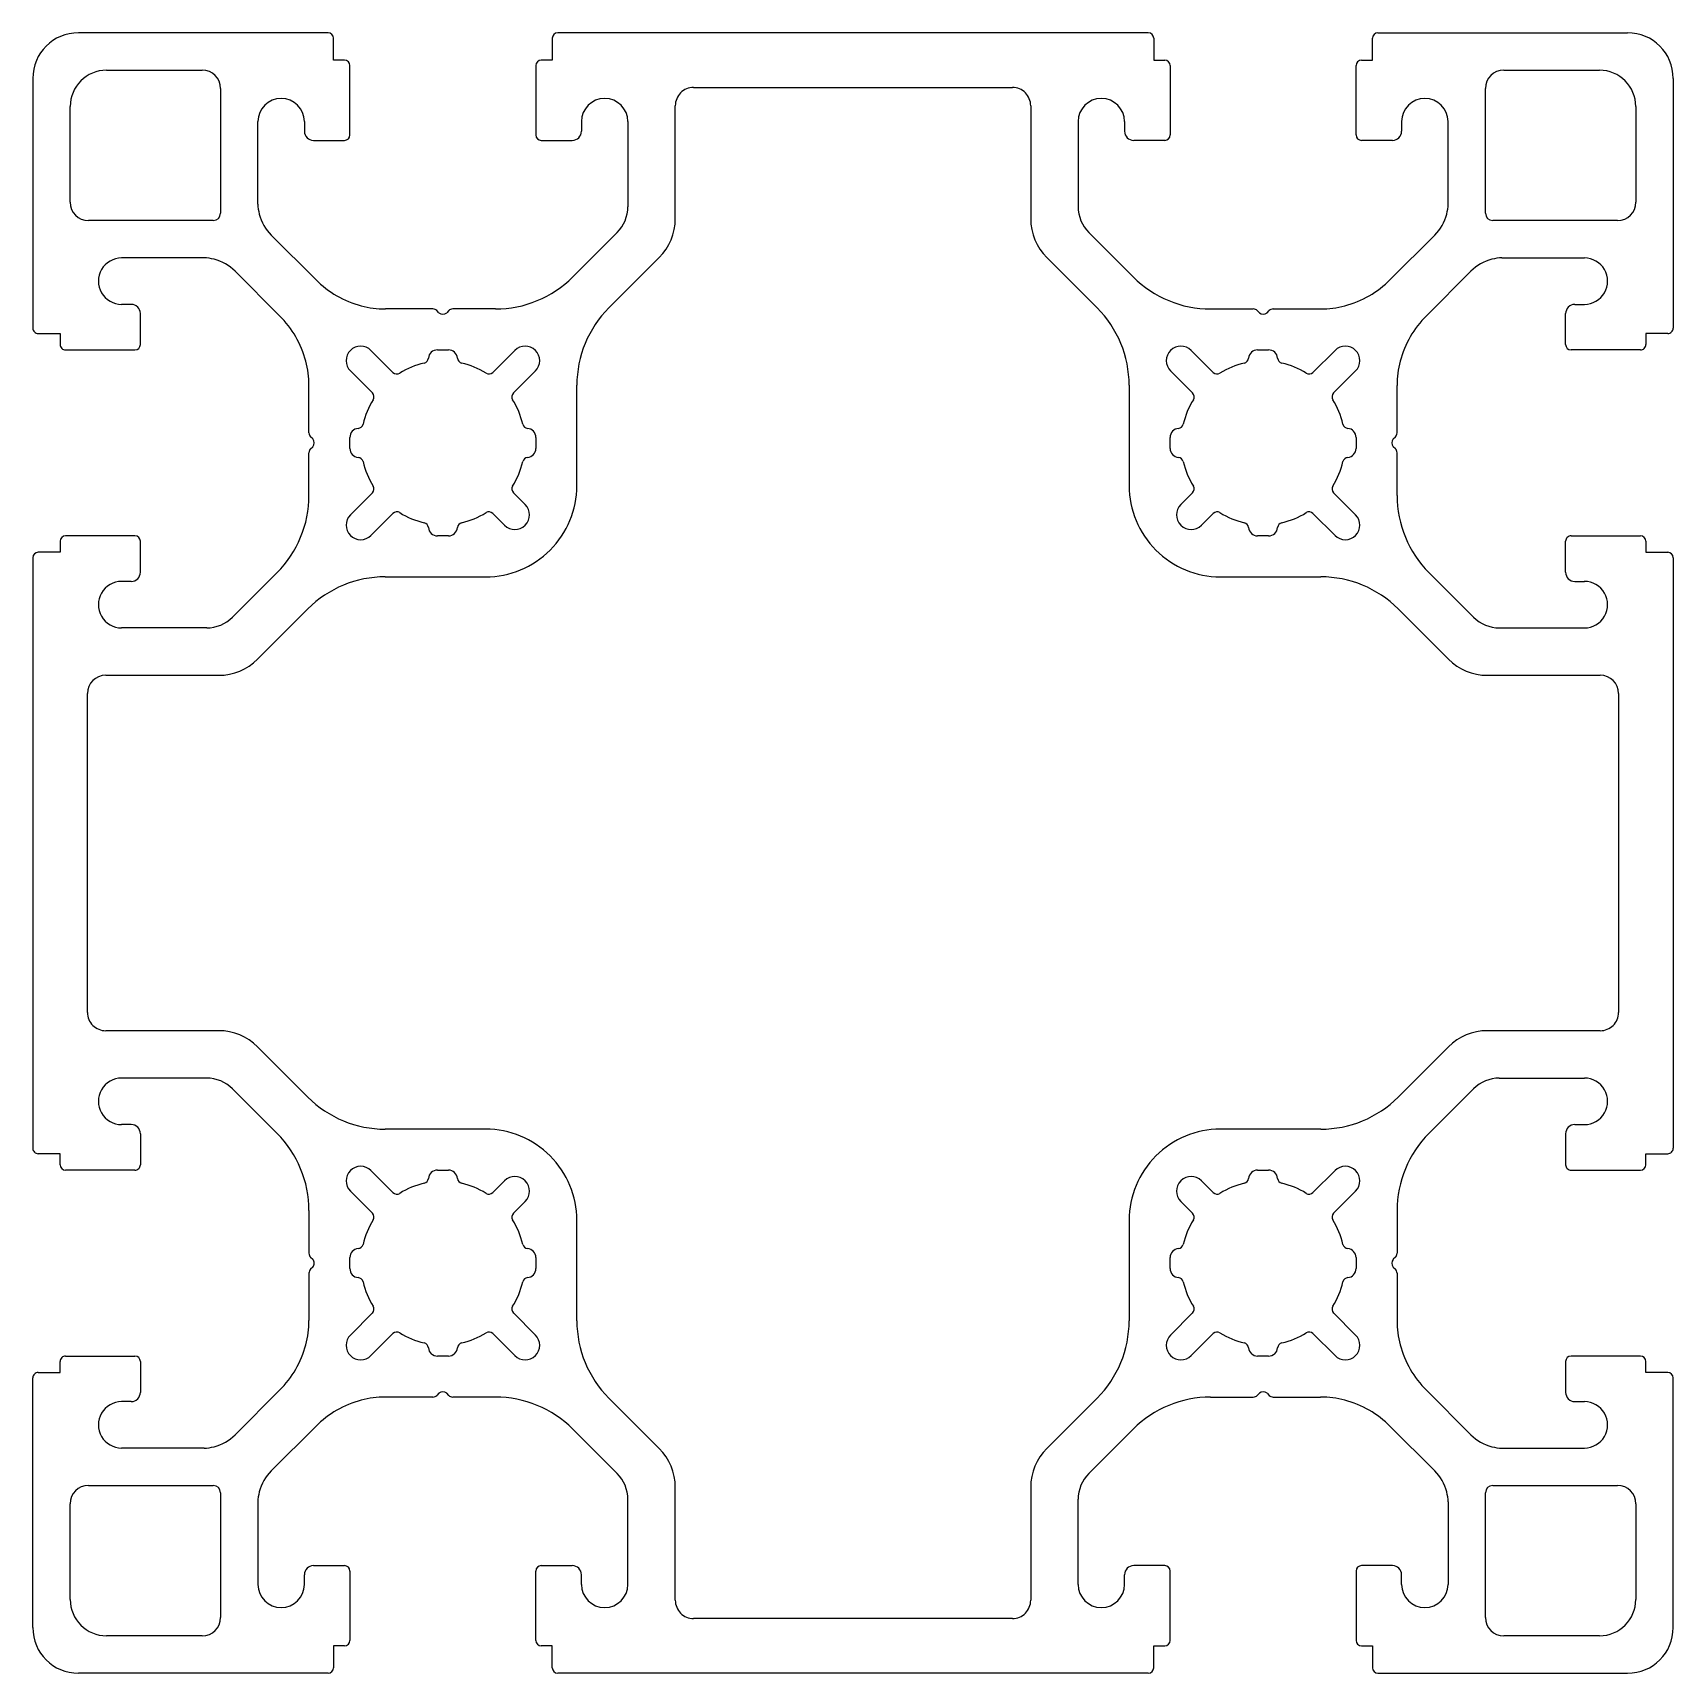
# Model space of a CAD drawing. Extents: x 487.3 to 577.3, y 648.9 to 738.9.
import ezdxf

# ---------------------------------------------------------------- set-up
doc = ezdxf.new("R2010")
doc.units = 0
doc.layers.get('0').update_dxf_attribs({"linetype": 'CONTINUOUS'})

msp = doc.modelspace()

# ---------------------------------------------------------------- linework, layer by layer
for p, q in [((503.475, 738.937), (489.775, 738.937)), ((548.475, 738.937), (516.075, 738.937)), ((561.075, 738.937), (574.775, 738.937)), ((503.775, 737.437), (503.775, 738.637)), ((515.775, 738.637), (515.775, 737.437)), ((548.775, 738.637), (548.775, 737.437)), ((560.775, 737.437), (560.775, 738.637)), ((504.375, 737.437), (503.775, 737.437)), ((504.675, 733.337), (504.675, 737.137)), ((514.875, 737.137), (514.875, 733.337)), ((515.775, 737.437), (515.175, 737.437)), ((548.775, 737.437), (549.375, 737.437)), ((549.675, 737.137), (549.675, 733.337)), ((559.875, 733.337), (559.875, 737.137)), ((560.175, 737.437), (560.775, 737.437)), ((487.275, 736.437), (487.275, 722.737)), ((491.325, 736.887), (496.575, 736.887)), ((567.975, 736.887), (573.225, 736.887)), ((577.275, 736.437), (577.275, 722.737)), ((497.575, 735.887), (497.575, 729.037)), ((523.525, 735.937), (541.025, 735.937)), ((566.975, 729.037), (566.975, 735.887)), ((489.325, 729.637), (489.325, 734.887)), ((522.525, 728.732), (522.525, 734.937)), ((542.025, 734.937), (542.025, 728.732)), ((575.225, 734.887), (575.225, 729.637)), ((499.625, 729.537), (499.625, 734.062)), ((502.175, 734.062), (502.175, 733.537)), ((517.375, 734.062), (517.375, 733.537)), ((519.925, 734.062), (519.925, 729.395)), ((544.625, 734.062), (544.625, 729.395)), ((547.175, 734.062), (547.175, 733.537)), ((562.375, 734.062), (562.375, 733.537)), ((564.925, 729.537), (564.925, 734.062)), ((502.675, 733.037), (504.375, 733.037)), ((515.175, 733.037), (516.875, 733.037)), ((549.375, 733.037), (547.675, 733.037)), ((561.875, 733.037), (560.175, 733.037)), ((497.175, 728.637), (490.325, 728.637)), ((574.225, 728.637), (567.375, 728.637)), ((502.796, 725.396), (500.357, 727.835)), ((519.339, 727.981), (516.901, 725.543)), ((545.211, 727.981), (547.649, 725.543)), ((561.755, 725.396), (564.193, 727.835)), ((496.675, 726.587), (492.15, 726.587)), ((518.881, 723.846), (521.646, 726.611)), ((542.904, 726.611), (545.67, 723.846)), ((567.875, 726.587), (572.4, 726.587)), ((500.816, 723.416), (498.378, 725.855)), ((563.735, 723.416), (566.173, 725.855)), ((492.675, 724.037), (492.15, 724.037)), ((509.228, 723.785), (506.619, 723.785)), ((509.558, 723.58), (509.44, 723.697)), ((510.1, 723.697), (509.982, 723.58)), ((512.658, 723.785), (510.312, 723.785)), ((551.892, 723.785), (554.239, 723.785)), ((554.451, 723.697), (554.569, 723.58)), ((554.993, 723.58), (555.111, 723.697)), ((555.323, 723.785), (557.931, 723.785)), ((571.875, 724.037), (572.4, 724.037)), ((493.175, 721.837), (493.175, 723.537)), ((571.375, 721.837), (571.375, 723.537)), ((487.575, 722.437), (488.775, 722.437)), ((488.775, 722.437), (488.775, 721.837)), ((575.775, 722.437), (575.775, 721.837)), ((576.975, 722.437), (575.775, 722.437)), ((489.075, 721.537), (492.875, 721.537)), ((505.829, 721.514), (507.037, 720.306)), ((509.475, 721.537), (510.075, 721.537)), ((512.513, 720.306), (513.721, 721.514)), ((550.829, 721.514), (552.037, 720.306)), ((554.475, 721.537), (555.075, 721.537)), ((557.513, 720.306), (558.721, 721.514)), ((575.475, 721.537), (571.675, 721.537)), ((505.906, 719.175), (504.698, 720.383)), ((514.852, 720.383), (513.645, 719.175)), ((550.906, 719.175), (549.698, 720.383)), ((559.852, 720.383), (558.645, 719.175)), ((502.427, 716.984), (502.427, 719.593)), ((517.124, 714.089), (517.124, 719.603)), ((547.427, 719.603), (547.427, 714.089)), ((562.124, 716.984), (562.124, 719.593)), ((502.633, 716.654), (502.515, 716.772)), ((504.675, 716.137), (504.675, 716.737)), ((514.875, 716.737), (514.875, 716.137)), ((549.675, 716.137), (549.675, 716.737)), ((559.875, 716.737), (559.875, 716.137)), ((561.918, 716.654), (562.036, 716.772)), ((502.427, 713.554), (502.427, 715.9)), ((502.515, 716.112), (502.633, 716.23)), ((562.036, 716.112), (561.918, 716.23)), ((562.124, 713.554), (562.124, 715.9)), ((504.698, 712.491), (505.906, 713.699)), ((513.645, 713.699), (514.287, 713.057)), ((550.264, 713.057), (550.906, 713.699)), ((558.645, 713.699), (559.852, 712.491)), ((507.037, 712.567), (505.829, 711.36)), ((513.155, 711.925), (512.513, 712.567)), ((552.037, 712.567), (551.395, 711.925)), ((558.721, 711.36), (557.513, 712.567)), ((488.775, 711.037), (488.775, 710.437)), ((492.875, 711.337), (489.075, 711.337)), ((493.175, 709.337), (493.175, 711.037)), ((510.075, 711.337), (509.475, 711.337)), ((555.075, 711.337), (554.475, 711.337)), ((571.375, 709.337), (571.375, 711.037)), ((571.675, 711.337), (575.475, 711.337)), ((575.775, 711.037), (575.775, 710.437)), ((487.275, 710.137), (487.275, 677.737)), ((488.775, 710.437), (487.575, 710.437)), ((575.775, 710.437), (576.975, 710.437)), ((577.275, 710.137), (577.275, 677.737)), ((498.231, 706.873), (500.669, 709.311)), ((566.319, 706.873), (563.881, 709.311)), ((492.675, 708.837), (492.15, 708.837)), ((506.609, 709.089), (512.124, 709.089)), ((552.427, 709.089), (557.941, 709.089)), ((571.875, 708.837), (572.4, 708.837)), ((499.601, 704.566), (502.367, 707.331)), ((562.184, 707.331), (564.949, 704.566)), ((496.817, 706.287), (492.15, 706.287)), ((567.734, 706.287), (572.4, 706.287)), ((491.275, 703.687), (497.48, 703.687)), ((567.071, 703.687), (573.275, 703.687)), ((490.275, 685.187), (490.275, 702.687)), ((574.275, 702.687), (574.275, 685.187)), ((497.48, 684.187), (491.275, 684.187)), ((573.275, 684.187), (567.071, 684.187)), ((502.367, 680.543), (499.601, 683.308)), ((564.949, 683.308), (562.184, 680.543)), ((496.817, 681.587), (492.15, 681.587)), ((567.734, 681.587), (572.4, 681.587)), ((498.231, 681.001), (500.669, 678.563)), ((566.319, 681.001), (563.881, 678.563)), ((492.675, 679.037), (492.15, 679.037)), ((512.124, 678.785), (506.609, 678.785)), ((557.941, 678.785), (552.427, 678.785)), ((571.875, 679.037), (572.4, 679.037)), ((493.175, 678.537), (493.175, 676.837)), ((571.375, 678.537), (571.375, 676.837)), ((488.775, 677.437), (487.575, 677.437)), ((488.775, 676.837), (488.775, 677.437)), ((575.775, 676.837), (575.775, 677.437)), ((575.775, 677.437), (576.975, 677.437)), ((492.875, 676.537), (489.075, 676.537)), ((505.829, 676.514), (507.037, 675.306)), ((509.475, 676.537), (510.075, 676.537)), ((512.513, 675.306), (513.155, 675.948)), ((551.395, 675.948), (552.037, 675.306)), ((554.475, 676.537), (555.075, 676.537)), ((557.513, 675.306), (558.721, 676.514)), ((571.675, 676.537), (575.475, 676.537)), ((505.906, 674.175), (504.698, 675.383)), ((559.852, 675.383), (558.645, 674.175)), ((502.427, 674.32), (502.427, 671.974)), ((514.287, 674.817), (513.645, 674.175)), ((550.906, 674.175), (550.264, 674.817)), ((562.124, 674.32), (562.124, 671.974)), ((517.124, 668.271), (517.124, 673.785)), ((547.427, 673.785), (547.427, 668.271)), ((502.515, 671.761), (502.633, 671.644)), ((504.675, 671.137), (504.675, 671.737)), ((514.875, 671.737), (514.875, 671.137)), ((549.675, 671.137), (549.675, 671.737)), ((559.875, 671.737), (559.875, 671.137)), ((562.036, 671.761), (561.918, 671.644)), ((502.427, 670.889), (502.427, 668.281)), ((502.633, 671.219), (502.515, 671.101)), ((561.918, 671.219), (562.036, 671.101)), ((562.124, 670.889), (562.124, 668.281)), ((504.698, 667.491), (505.906, 668.699)), ((513.645, 668.699), (514.852, 667.491)), ((549.698, 667.491), (550.906, 668.699)), ((558.645, 668.699), (559.852, 667.491)), ((507.037, 667.567), (505.829, 666.36)), ((513.721, 666.36), (512.513, 667.567)), ((552.037, 667.567), (550.829, 666.36)), ((558.721, 666.36), (557.513, 667.567)), ((488.775, 665.437), (488.775, 666.037)), ((489.075, 666.337), (492.875, 666.337)), ((493.175, 666.037), (493.175, 664.337)), ((510.075, 666.337), (509.475, 666.337)), ((555.075, 666.337), (554.475, 666.337)), ((571.375, 666.037), (571.375, 664.337)), ((575.475, 666.337), (571.675, 666.337)), ((575.775, 665.437), (575.775, 666.037)), ((487.275, 651.437), (487.275, 665.137)), ((487.575, 665.437), (488.775, 665.437)), ((576.975, 665.437), (575.775, 665.437)), ((577.275, 651.437), (577.275, 665.137)), ((500.816, 664.457), (498.378, 662.019)), ((509.558, 664.294), (509.44, 664.176)), ((510.1, 664.176), (509.982, 664.294)), ((554.451, 664.176), (554.569, 664.294)), ((554.993, 664.294), (555.111, 664.176)), ((563.735, 664.457), (566.173, 662.019)), ((492.675, 663.837), (492.15, 663.837)), ((509.228, 664.088), (506.619, 664.088)), ((512.658, 664.088), (510.312, 664.088)), ((521.646, 661.263), (518.881, 664.028)), ((545.67, 664.028), (542.904, 661.263)), ((551.892, 664.088), (554.239, 664.088)), ((555.323, 664.088), (557.931, 664.088)), ((571.875, 663.837), (572.4, 663.837)), ((502.796, 662.478), (500.357, 660.039)), ((561.755, 662.478), (564.193, 660.039)), ((519.339, 659.893), (516.901, 662.331)), ((545.211, 659.893), (547.649, 662.331)), ((496.675, 661.287), (492.15, 661.287)), ((567.875, 661.287), (572.4, 661.287)), ((490.325, 659.237), (497.175, 659.237)), ((497.575, 658.837), (497.575, 651.987)), ((522.525, 652.937), (522.525, 659.141)), ((542.025, 659.141), (542.025, 652.937)), ((566.975, 651.987), (566.975, 658.837)), ((567.375, 659.237), (574.225, 659.237)), ((489.325, 652.987), (489.325, 658.237)), ((499.625, 658.337), (499.625, 653.812)), ((519.925, 653.812), (519.925, 658.479)), ((544.625, 653.812), (544.625, 658.479)), ((564.925, 658.337), (564.925, 653.812)), ((575.225, 658.237), (575.225, 652.987)), ((502.175, 653.812), (502.175, 654.337)), ((502.675, 654.837), (504.375, 654.837)), ((504.675, 654.537), (504.675, 650.737)), ((514.875, 650.737), (514.875, 654.537)), ((515.175, 654.837), (516.875, 654.837)), ((517.375, 653.812), (517.375, 654.337)), ((547.175, 653.812), (547.175, 654.337)), ((549.375, 654.837), (547.675, 654.837)), ((549.675, 650.737), (549.675, 654.537)), ((559.875, 654.537), (559.875, 650.737)), ((561.875, 654.837), (560.175, 654.837)), ((562.375, 653.812), (562.375, 654.337)), ((541.025, 651.937), (523.525, 651.937)), ((496.575, 650.987), (491.325, 650.987)), ((573.225, 650.987), (567.975, 650.987)), ((504.375, 650.437), (503.775, 650.437)), ((503.775, 650.437), (503.775, 649.237)), ((515.775, 650.437), (515.175, 650.437)), ((515.775, 649.237), (515.775, 650.437)), ((548.775, 649.237), (548.775, 650.437)), ((548.775, 650.437), (549.375, 650.437)), ((560.175, 650.437), (560.775, 650.437)), ((560.775, 650.437), (560.775, 649.237)), ((503.475, 648.937), (489.775, 648.937)), ((548.475, 648.937), (516.075, 648.937)), ((561.075, 648.937), (574.775, 648.937))]:
    msp.add_line(p, q)
for centre, radius, start, end in [((489.775, 736.437), 2.5, 90, 179.99997), ((503.475, 738.637), 0.3, 0, 90), ((516.075, 738.637), 0.3, 90, 180), ((548.475, 738.637), 0.3, 0, 90), ((561.075, 738.637), 0.3, 90, 180), ((574.775, 736.437), 2.5, 0.00003, 90), ((504.375, 737.137), 0.3, 0, 90), ((515.175, 737.137), 0.3, 90, 180), ((549.375, 737.137), 0.3, 0, 90), ((560.175, 737.137), 0.3, 90, 180), ((491.325, 734.887), 2, 90, 180), ((496.575, 735.887), 1, 0, 90), ((567.975, 735.887), 1, 90, 180), ((573.225, 734.887), 2, 0, 90), ((500.9, 734.062), 1.275, 0, 179.99998), ((518.65, 734.062), 1.275, 0.00002, 180), ((523.525, 734.937), 1, 90, 180.00003), ((541.025, 734.937), 1, 359.99997, 90), ((545.9, 734.062), 1.275, 0, 179.99998), ((563.65, 734.062), 1.275, 0.00002, 180), ((502.675, 733.537), 0.5, 180, 270), ((516.875, 733.537), 0.5, 270, 0), ((547.675, 733.537), 0.5, 180, 270), ((561.875, 733.537), 0.5, 270, 0), ((504.375, 733.337), 0.3, 270, 0), ((515.175, 733.337), 0.3, 180, 270), ((549.375, 733.337), 0.3, 270, 0), ((560.175, 733.337), 0.3, 180, 270), ((490.325, 729.637), 1, 180, 270), ((497.175, 729.037), 0.4, 270, 0), ((501.625, 729.537), 2, 179.99967, 195.85925), ((517.925, 729.395), 2, 315.0007, 0.00011), ((546.625, 729.395), 2, 179.99989, 224.9993), ((562.925, 729.537), 2, 344.14075, 0.00033), ((567.375, 729.037), 0.4, 180, 270), ((574.225, 729.637), 1, 270, 0), ((502.125, 729.602), 2.5, 194.17552, 224.99995), ((519.525, 728.732), 3, 315.00003, 0.00003), ((545.025, 728.732), 3, 179.99997, 224.99997), ((562.425, 729.602), 2.5, 315.00005, 345.82448), ((492.15, 725.312), 1.275, 89.99999, 270.00162), ((496.675, 724.587), 2, 74.14072, 90.00029), ((496.61, 724.087), 2.5, 45.00002, 75.82445), ((567.941, 724.087), 2.5, 104.17555, 134.99998), ((567.875, 724.587), 2, 89.99971, 105.85928), ((572.4, 725.312), 1.275, 269.99838, 90.00001), ((512.658, 729.785), 6, 270, 315.0007), ((551.892, 729.785), 6, 224.9993, 270), ((506.685, 729.285), 5.5, 224.99995, 255.38405), ((557.866, 729.285), 5.5, 284.61595, 315.00005), ((492.675, 723.537), 0.5, 359.99997, 89.99997), ((506.619, 728.785), 5, 254.66658, 270), ((509.228, 723.485), 0.3, 45, 90), ((510.312, 723.485), 0.3, 90, 135), ((523.124, 719.603), 6, 135.00003, 180), ((541.427, 719.603), 6, 0, 44.99997), ((554.239, 723.485), 0.3, 45, 90), ((555.323, 723.485), 0.3, 90, 135), ((557.931, 728.785), 5, 270, 285.33342), ((571.875, 723.537), 0.5, 90.00003, 180.00003), ((487.575, 722.737), 0.3, 179.99997, 269.99997), ((496.927, 719.527), 5.5, 14.61592, 45.00002), ((509.77, 723.792), 0.3, 225, 315), ((554.781, 723.792), 0.3, 225, 315), ((567.624, 719.527), 5.5, 134.99998, 165.38408), ((576.975, 722.737), 0.3, 270.00003, 0.00003), ((489.075, 721.837), 0.3, 179.99997, 269.99997), ((492.875, 721.837), 0.3, 269.99997, 359.99997), ((571.675, 721.837), 0.3, 180.00003, 270.00003), ((575.475, 721.837), 0.3, 270.00003, 0.00003), ((497.427, 719.593), 5, 359.99997, 15.33339), ((505.264, 720.948), 0.8, 45, 225), ((508.679, 721.11), 0.3, 283.20704, 354.7613), ((509.475, 721.037), 0.5, 90, 174.7613), ((510.075, 721.037), 0.5, 5.2387, 90), ((510.872, 721.11), 0.3, 185.2387, 256.79296), ((514.287, 720.948), 0.8, 315, 135), ((550.264, 720.948), 0.8, 45, 225), ((553.679, 721.11), 0.3, 283.20704, 354.7613), ((554.475, 721.037), 0.5, 90, 174.7613), ((555.075, 721.037), 0.5, 5.2387, 90), ((555.872, 721.11), 0.3, 185.2387, 256.79296), ((559.287, 720.948), 0.8, 315, 135), ((567.124, 719.593), 5, 164.66661, 180.00003), ((507.249, 720.519), 0.3, 225.00097, 301.75163), ((509.775, 716.437), 4.5, 103.20704, 121.75163), ((509.775, 716.437), 4.5, 58.24837, 76.79296), ((512.301, 720.519), 0.3, 238.24837, 314.99903), ((552.249, 720.519), 0.3, 225.00097, 301.75163), ((554.775, 716.437), 4.5, 103.20704, 121.75163), ((554.775, 716.437), 4.5, 58.24837, 76.79296), ((557.301, 720.519), 0.3, 238.24837, 314.99903), ((505.694, 718.963), 0.3, 328.24833, 44.99913), ((513.857, 718.963), 0.3, 135.00087, 211.75167), ((550.694, 718.963), 0.3, 328.24833, 44.99913), ((558.857, 718.963), 0.3, 135.00087, 211.75167), ((509.775, 716.437), 4.5, 148.24833, 166.79296), ((509.775, 716.437), 4.5, 13.20704, 31.75167), ((554.775, 716.437), 4.5, 148.24833, 166.79296), ((554.775, 716.437), 4.5, 13.20704, 31.75167), ((505.102, 717.534), 0.3, 275.2387, 346.79296), ((514.448, 717.534), 0.3, 193.20704, 264.7613), ((550.102, 717.534), 0.3, 275.2387, 346.79296), ((559.448, 717.534), 0.3, 193.20704, 264.7613), ((502.727, 716.984), 0.3, 179.99997, 224.99997), ((502.42, 716.442), 0.3, 314.99997, 44.99997), ((505.175, 716.737), 0.5, 95.2387, 180), ((514.375, 716.737), 0.5, 0, 84.7613), ((550.175, 716.737), 0.5, 95.2387, 180), ((559.375, 716.737), 0.5, 0, 84.7613), ((562.13, 716.442), 0.3, 135.00003, 225.00003), ((561.824, 716.984), 0.3, 315.00003, 0.00003), ((502.727, 715.9), 0.3, 134.99997, 179.99997), ((505.175, 716.137), 0.5, 180, 264.7613), ((505.102, 715.34), 0.3, 13.20704, 84.7613), ((514.448, 715.34), 0.3, 95.2387, 166.79296), ((514.375, 716.137), 0.5, 275.2387, 0), ((550.175, 716.137), 0.5, 180, 264.7613), ((550.102, 715.34), 0.3, 13.20704, 84.7613), ((559.448, 715.34), 0.3, 95.2387, 166.79296), ((559.375, 716.137), 0.5, 275.2387, 0), ((561.824, 715.9), 0.3, 0.00003, 45.00003), ((509.775, 716.437), 4.5, 193.20704, 211.75167), ((509.775, 716.437), 4.5, 328.24833, 346.79296), ((554.775, 716.437), 4.5, 193.20704, 211.75167), ((554.775, 716.437), 4.5, 328.24833, 346.79296), ((505.694, 713.911), 0.3, 315.00087, 31.75167), ((512.124, 714.089), 5, 269.99997, 0), ((513.857, 713.911), 0.3, 148.24833, 224.99913), ((552.427, 714.089), 5, 180, 270.00003), ((550.694, 713.911), 0.3, 315.00087, 31.75167), ((558.857, 713.911), 0.3, 148.24833, 224.99913), ((496.427, 713.554), 6, 314.99927, 359.99997), ((513.721, 712.491), 0.8, 225, 45), ((550.829, 712.491), 0.8, 135, 315), ((568.124, 713.554), 6, 180.00003, 225.00073), ((505.264, 711.925), 0.8, 135, 315), ((507.249, 712.355), 0.3, 58.24837, 134.99903), ((509.775, 716.437), 4.5, 238.24837, 256.79296), ((508.679, 711.764), 0.3, 5.2387, 76.79296), ((510.872, 711.764), 0.3, 103.20704, 174.7613), ((509.775, 716.437), 4.5, 283.20704, 301.7517), ((512.301, 712.355), 0.3, 45.00223, 121.7517), ((552.249, 712.355), 0.3, 58.2483, 134.99777), ((554.775, 716.437), 4.5, 238.2483, 256.79296), ((553.679, 711.764), 0.3, 5.2387, 76.79296), ((555.872, 711.764), 0.3, 103.20704, 174.7613), ((554.775, 716.437), 4.5, 283.20704, 301.75163), ((557.301, 712.355), 0.3, 45.00097, 121.75163), ((559.287, 711.925), 0.8, 225, 45), ((489.075, 711.037), 0.3, 89.99997, 179.99997), ((492.875, 711.037), 0.3, 359.99997, 89.99997), ((509.475, 711.837), 0.5, 185.2387, 270), ((510.075, 711.837), 0.5, 270, 354.7613), ((554.475, 711.837), 0.5, 185.2387, 270), ((555.075, 711.837), 0.5, 270, 354.7613), ((571.675, 711.037), 0.3, 90.00003, 180.00003), ((575.475, 711.037), 0.3, 0.00003, 90.00003), ((487.575, 710.137), 0.3, 89.99997, 179.99997), ((576.975, 710.137), 0.3, 0.00003, 90.00003), ((492.675, 709.337), 0.5, 269.99838, 359.99997), ((571.875, 709.337), 0.5, 180.00003, 270.00162), ((492.15, 707.562), 1.275, 89.99838, 270.00001), ((506.609, 703.089), 6, 89.99997, 134.99997), ((557.941, 703.089), 6, 45.00003, 90.00003), ((572.4, 707.562), 1.275, 269.99999, 90.00162), ((496.817, 708.287), 2, 269.99986, 314.99927), ((567.734, 708.287), 2, 225.00073, 270.00014), ((497.48, 706.687), 3, 269.99997, 314.99997), ((567.071, 706.687), 3, 225.00003, 270.00003), ((491.275, 702.687), 1, 89.99997, 179.99997), ((573.275, 702.687), 1, 0.00003, 90.00003), ((491.275, 685.187), 1, 179.99997, 270.00003), ((573.275, 685.187), 1, 269.99997, 0.00003), ((497.48, 681.187), 3, 45.00003, 90.00003), ((567.071, 681.187), 3, 89.99997, 134.99997), ((492.15, 680.312), 1.275, 89.99999, 270.00162), ((496.817, 679.587), 2, 45.00073, 90.00014), ((567.734, 679.587), 2, 89.99986, 134.99927), ((572.4, 680.312), 1.275, 269.99838, 90.00001), ((506.609, 684.785), 6, 225.00003, 270.00003), ((557.941, 684.785), 6, 269.99997, 314.99997), ((492.675, 678.537), 0.5, 0.00003, 90.00162), ((512.124, 673.785), 5, 0, 90.00003), ((552.427, 673.785), 5, 89.99997, 180), ((571.875, 678.537), 0.5, 89.99838, 179.99997), ((487.575, 677.737), 0.3, 179.99997, 270.00003), ((496.427, 674.32), 6, 0.00003, 45.00073), ((568.124, 674.32), 6, 134.99927, 179.99997), ((576.975, 677.737), 0.3, 269.99997, 0.00003), ((489.075, 676.837), 0.3, 180.00003, 270.00003), ((492.875, 676.837), 0.3, 270.00003, 0.00003), ((571.675, 676.837), 0.3, 179.99997, 269.99997), ((575.475, 676.837), 0.3, 269.99997, 359.99997), ((505.264, 675.948), 0.8, 45, 225), ((508.679, 676.11), 0.3, 283.20704, 354.7613), ((509.475, 676.037), 0.5, 90, 174.7613), ((510.075, 676.037), 0.5, 5.2387, 90), ((510.872, 676.11), 0.3, 185.2387, 256.79296), ((513.721, 675.383), 0.8, 315, 135), ((550.829, 675.383), 0.8, 45, 225), ((553.679, 676.11), 0.3, 283.20704, 354.7613), ((554.475, 676.037), 0.5, 90, 174.7613), ((555.075, 676.037), 0.5, 5.2387, 90), ((555.872, 676.11), 0.3, 185.2387, 256.79296), ((559.287, 675.948), 0.8, 315, 135), ((507.249, 675.518), 0.3, 225.00097, 301.75163), ((509.775, 671.437), 4.5, 103.20704, 121.75163), ((509.775, 671.437), 4.5, 58.2483, 76.79296), ((512.301, 675.518), 0.3, 238.2483, 314.99777), ((552.249, 675.518), 0.3, 225.00223, 301.7517), ((554.775, 671.437), 4.5, 103.20704, 121.7517), ((554.775, 671.437), 4.5, 58.24837, 76.79296), ((557.301, 675.518), 0.3, 238.24837, 314.99903), ((505.694, 673.963), 0.3, 328.24833, 44.99913), ((513.857, 673.963), 0.3, 135.00087, 211.75167), ((550.694, 673.963), 0.3, 328.24833, 44.99913), ((558.857, 673.963), 0.3, 135.00087, 211.75167), ((509.775, 671.437), 4.5, 148.24833, 166.79296), ((509.775, 671.437), 4.5, 13.20704, 31.75167), ((554.775, 671.437), 4.5, 148.24833, 166.79296), ((554.775, 671.437), 4.5, 13.20704, 31.75167), ((505.102, 672.534), 0.3, 275.2387, 346.79296), ((514.448, 672.534), 0.3, 193.20704, 264.7613), ((550.102, 672.534), 0.3, 275.2387, 346.79296), ((559.448, 672.534), 0.3, 193.20704, 264.7613), ((502.727, 671.974), 0.3, 180.00003, 225.00003), ((502.42, 671.431), 0.3, 315.00003, 45.00003), ((505.175, 671.737), 0.5, 95.2387, 180), ((514.375, 671.737), 0.5, 0, 84.7613), ((550.175, 671.737), 0.5, 95.2387, 180), ((559.375, 671.737), 0.5, 0, 84.7613), ((562.13, 671.431), 0.3, 134.99997, 224.99997), ((561.824, 671.974), 0.3, 314.99997, 359.99997), ((502.727, 670.889), 0.3, 135.00003, 180.00003), ((505.175, 671.137), 0.5, 180, 264.7613), ((505.102, 670.34), 0.3, 13.20704, 84.7613), ((514.448, 670.34), 0.3, 95.2387, 166.79296), ((514.375, 671.137), 0.5, 275.2387, 0), ((550.175, 671.137), 0.5, 180, 264.7613), ((550.102, 670.34), 0.3, 13.20704, 84.7613), ((559.448, 670.34), 0.3, 95.2387, 166.79296), ((559.375, 671.137), 0.5, 275.2387, 0), ((561.824, 670.889), 0.3, 359.99997, 44.99997), ((509.775, 671.437), 4.5, 193.20704, 211.75167), ((509.775, 671.437), 4.5, 328.24833, 346.79296), ((554.775, 671.437), 4.5, 193.20704, 211.75167), ((554.775, 671.437), 4.5, 328.24833, 346.79296), ((505.694, 668.911), 0.3, 315.00087, 31.75167), ((513.857, 668.911), 0.3, 148.24833, 224.99913), ((550.694, 668.911), 0.3, 315.00087, 31.75167), ((558.857, 668.911), 0.3, 148.24833, 224.99913), ((497.427, 668.281), 5, 344.66661, 0.00003), ((523.124, 668.271), 6, 180, 224.99997), ((541.427, 668.271), 6, 315.00003, 0.00015), ((567.124, 668.281), 5, 179.99997, 195.33339), ((496.927, 668.347), 5.5, 314.99998, 345.38408), ((505.264, 666.925), 0.8, 135, 315), ((507.249, 667.355), 0.3, 58.24837, 134.99903), ((509.775, 671.437), 4.5, 238.24837, 256.79296), ((508.679, 666.764), 0.3, 5.2387, 76.79296), ((510.872, 666.764), 0.3, 103.20704, 174.7613), ((509.775, 671.437), 4.5, 283.20704, 301.75163), ((512.301, 667.355), 0.3, 45.00097, 121.75163), ((514.287, 666.925), 0.8, 225, 45), ((550.264, 666.925), 0.8, 135, 315), ((552.249, 667.355), 0.3, 58.24837, 134.99903), ((554.775, 671.437), 4.5, 238.24837, 256.79296), ((553.679, 666.764), 0.3, 5.2387, 76.79296), ((555.872, 666.764), 0.3, 103.20704, 174.7613), ((554.775, 671.437), 4.5, 283.20704, 301.75163), ((557.301, 667.355), 0.3, 45.00097, 121.75163), ((559.287, 666.925), 0.8, 225, 45), ((567.624, 668.347), 5.5, 194.61592, 225.00002), ((489.075, 666.037), 0.3, 90.00003, 180.00003), ((492.875, 666.037), 0.3, 0.00003, 90.00003), ((509.475, 666.837), 0.5, 185.2387, 270), ((510.075, 666.837), 0.5, 270, 354.7613), ((554.475, 666.837), 0.5, 185.2387, 270), ((555.075, 666.837), 0.5, 270, 354.7613), ((571.675, 666.037), 0.3, 89.99997, 179.99997), ((575.475, 666.037), 0.3, 359.99997, 89.99997), ((487.575, 665.137), 0.3, 90.00003, 180.00003), ((576.975, 665.137), 0.3, 359.99997, 89.99997), ((492.675, 664.337), 0.5, 270.00003, 0.00003), ((509.77, 664.082), 0.3, 45, 135), ((554.781, 664.082), 0.3, 45, 135), ((571.875, 664.337), 0.5, 179.99997, 269.99997), ((492.15, 662.562), 1.275, 89.99838, 270.00001), ((506.685, 658.588), 5.5, 104.61595, 135.00005), ((506.619, 659.088), 5, 90, 105.33342), ((509.228, 664.388), 0.3, 270, 315), ((510.312, 664.388), 0.3, 225, 270), ((512.658, 658.088), 6, 44.9993, 90), ((551.892, 658.088), 6, 90, 135.0007), ((554.239, 664.388), 0.3, 270, 315), ((555.323, 664.388), 0.3, 225, 270), ((557.931, 659.088), 5, 74.66658, 90), ((557.866, 658.588), 5.5, 44.99995, 75.38405), ((572.4, 662.562), 1.275, 269.99999, 90.00162), ((496.61, 663.787), 2.5, 284.17555, 314.99998), ((567.941, 663.787), 2.5, 225.00002, 255.82445), ((496.675, 663.287), 2, 269.99971, 285.85928), ((519.525, 659.141), 3, 359.99997, 44.99997), ((545.025, 659.141), 3, 135.00003, 180.00003), ((567.875, 663.287), 2, 254.14072, 270.00029), ((502.125, 658.271), 2.5, 135.00005, 165.82448), ((517.925, 658.479), 2, 359.99989, 44.9993), ((546.625, 658.479), 2, 135.0007, 180.00011), ((562.425, 658.271), 2.5, 14.17552, 44.99995), ((490.325, 658.237), 1, 90, 180), ((497.175, 658.837), 0.4, 0, 90), ((501.625, 658.337), 2, 164.14075, 180.00033), ((562.925, 658.337), 2, 359.99967, 15.85925), ((567.375, 658.837), 0.4, 90, 180), ((574.225, 658.237), 1, 0, 90), ((502.675, 654.337), 0.5, 90, 180), ((504.375, 654.537), 0.3, 0, 90), ((515.175, 654.537), 0.3, 90, 180), ((516.875, 654.337), 0.5, 0, 90), ((547.675, 654.337), 0.5, 90, 180), ((549.375, 654.537), 0.3, 0, 90), ((560.175, 654.537), 0.3, 90, 180), ((561.875, 654.337), 0.5, 0, 90), ((500.9, 653.812), 1.275, 180.00002, 0), ((518.65, 653.812), 1.275, 180, 359.99998), ((545.9, 653.812), 1.275, 180.00002, 0), ((563.65, 653.812), 1.275, 180, 359.99998), ((491.325, 652.987), 2, 180, 270), ((523.525, 652.937), 1, 179.99997, 270), ((541.025, 652.937), 1, 270, 0.00003), ((573.225, 652.987), 2, 270, 0), ((496.575, 651.987), 1, 270, 0), ((567.975, 651.987), 1, 180, 270), ((489.775, 651.437), 2.5, 180.00003, 270), ((504.375, 650.737), 0.3, 270, 0), ((515.175, 650.737), 0.3, 180, 270), ((549.375, 650.737), 0.3, 270, 0), ((560.175, 650.737), 0.3, 180, 270), ((574.775, 651.437), 2.5, 270, 359.99997), ((503.475, 649.237), 0.3, 270, 0), ((516.075, 649.237), 0.3, 180, 270), ((548.475, 649.237), 0.3, 270, 0), ((561.075, 649.237), 0.3, 180, 270)]:
    msp.add_arc(centre, radius, start, end)

doc.saveas('drawing.dxf')
